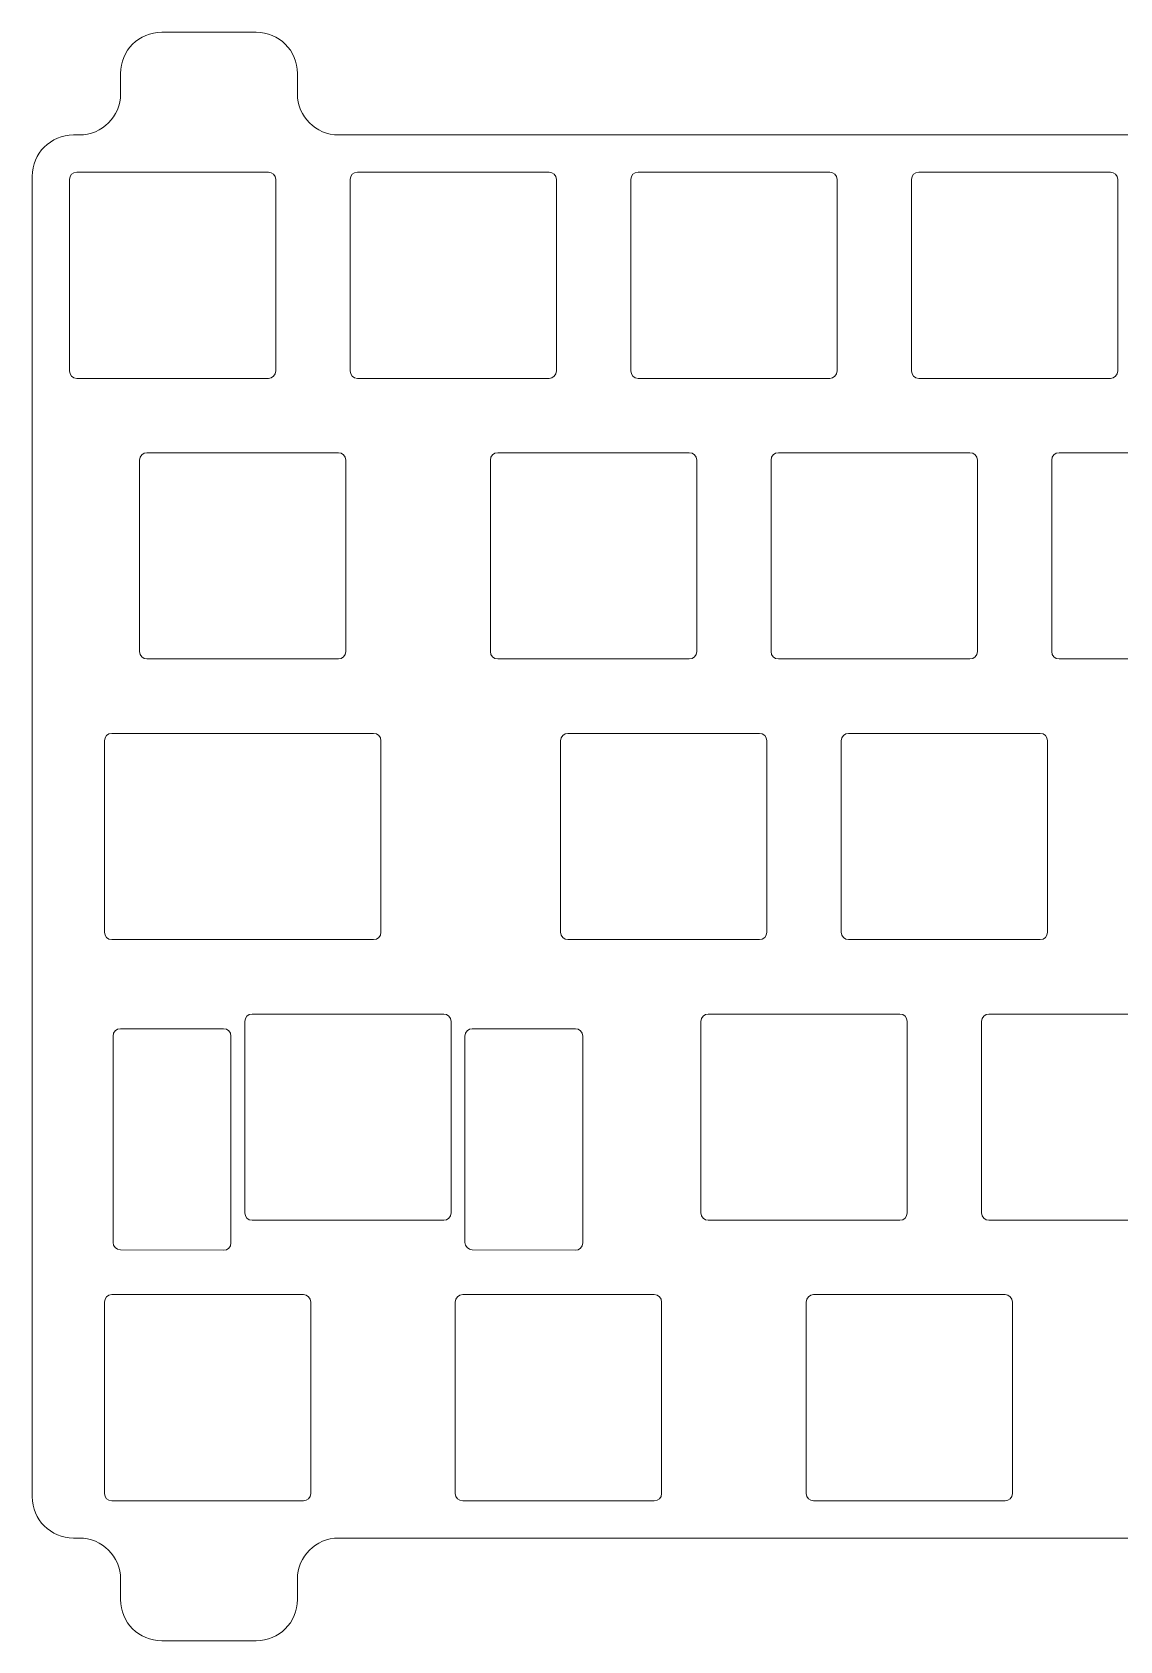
# Model space of a CAD drawing. Extents: x 154 to 459, y 341 to 451.
# Drawn here: x 154.1 to 227.9, y 341.4 to 450.6 of the extents above; entities that cross this region are included whole.
import ezdxf

# ---------------------------------------------------------------- set-up
doc = ezdxf.new("R2010")
doc.units = 0
doc.header["$MEASUREMENT"] = 0

# ---------------------------------------------------------------- blocks, each defined once
blk = doc.blocks.new('block 2')
at = {"color": 7, "lineweight": 9, "true_color": 0xffffff}
blk.add_open_spline([(250.1, 447.8), (250.1, 447.8), (250.1, 446.42), (250.1, 446.42), (250.1, 444.88), (248.85, 443.62), (247.3, 443.62), (247.3, 443.62), (174.9, 443.62), (174.9, 443.62), (173.35, 443.62), (172.1, 444.88), (172.1, 446.42), (172.1, 446.42), (172.1, 447.8), (172.1, 447.8), (172.1, 449.35), (170.85, 450.6), (169.3, 450.6), (169.3, 450.6), (162.9, 450.6), (162.9, 450.6), (161.35, 450.6), (160.1, 449.35), (160.1, 447.8), (160.1, 447.8), (160.1, 446.42), (160.1, 446.42), (160.1, 444.88), (158.85, 443.62), (157.3, 443.62), (157.3, 443.62), (156.9, 443.62), (156.9, 443.62), (155.35, 443.62), (154.1, 442.37), (154.1, 440.82), (154.1, 440.82), (154.1, 351.18), (154.1, 351.18), (154.1, 349.63), (155.35, 348.38), (156.9, 348.38), (156.9, 348.38), (157.3, 348.38), (157.3, 348.38), (158.85, 348.38), (160.1, 347.12), (160.1, 345.58), (160.1, 345.58), (160.1, 344.2), (160.1, 344.2), (160.1, 342.65), (161.35, 341.4), (162.9, 341.4), (162.9, 341.4), (169.3, 341.4), (169.3, 341.4), (170.85, 341.4), (172.1, 342.65), (172.1, 344.2), (172.1, 344.2), (172.1, 345.58), (172.1, 345.58), (172.1, 347.12), (173.35, 348.38), (174.9, 348.38), (174.9, 348.38), (247.3, 348.38), (247.3, 348.38), (248.85, 348.38), (250.1, 347.12), (250.1, 345.58), (250.1, 345.58), (250.1, 344.2), (250.1, 344.2), (250.1, 342.65), (251.35, 341.4), (252.9, 341.4), (252.9, 341.4), (259.3, 341.4), (259.3, 341.4), (260.85, 341.4), (262.1, 342.65), (262.1, 344.2), (262.1, 344.2), (262.1, 345.58), (262.1, 345.58), (262.1, 347.12), (263.35, 348.38), (264.9, 348.38), (264.9, 348.38), (348.1, 348.38), (348.1, 348.38), (349.65, 348.38), (350.9, 347.12), (350.9, 345.58), (350.9, 345.58), (350.9, 344.2), (350.9, 344.2), (350.9, 342.65), (352.15, 341.4), (353.7, 341.4), (353.7, 341.4), (360.1, 341.4), (360.1, 341.4), (361.65, 341.4), (362.9, 342.65), (362.9, 344.2), (362.9, 344.2), (362.9, 345.58), (362.9, 345.58), (362.9, 347.12), (364.15, 348.38), (365.7, 348.38), (365.7, 348.38), (438.1, 348.38), (438.1, 348.38), (439.65, 348.38), (440.9, 347.12), (440.9, 345.58), (440.9, 345.58), (440.9, 344.2), (440.9, 344.2), (440.9, 342.65), (442.15, 341.4), (443.7, 341.4), (443.7, 341.4), (450.1, 341.4), (450.1, 341.4), (451.65, 341.4), (452.9, 342.65), (452.9, 344.2), (452.9, 344.2), (452.9, 345.58), (452.9, 345.58), (452.9, 347.12), (454.15, 348.38), (455.7, 348.38), (455.7, 348.38), (456.1, 348.38), (456.1, 348.38), (457.65, 348.38), (458.9, 349.63), (458.9, 351.18), (458.9, 351.18), (458.9, 440.82), (458.9, 440.82), (458.9, 442.37), (457.65, 443.62), (456.1, 443.62), (456.1, 443.62), (455.7, 443.62), (455.7, 443.62), (454.15, 443.62), (452.9, 444.88), (452.9, 446.42), (452.9, 446.42), (452.9, 447.8), (452.9, 447.8), (452.9, 449.35), (451.65, 450.6), (450.1, 450.6), (450.1, 450.6), (443.7, 450.6), (443.7, 450.6), (442.15, 450.6), (440.9, 449.35), (440.9, 447.8), (440.9, 447.8), (440.9, 446.42), (440.9, 446.42), (440.9, 444.88), (439.65, 443.62), (438.1, 443.62), (438.1, 443.62), (365.7, 443.62), (365.7, 443.62), (364.15, 443.62), (362.9, 444.88), (362.9, 446.42), (362.9, 446.42), (362.9, 447.8), (362.9, 447.8), (362.9, 449.35), (361.65, 450.6), (360.1, 450.6), (360.1, 450.6), (353.7, 450.6), (353.7, 450.6), (352.15, 450.6), (350.9, 449.35), (350.9, 447.8), (350.9, 447.8), (350.9, 446.42), (350.9, 446.42), (350.9, 444.88), (349.65, 443.62), (348.1, 443.62), (348.1, 443.62), (264.9, 443.62), (264.9, 443.62), (263.35, 443.62), (262.1, 444.88), (262.1, 446.42), (262.1, 446.42), (262.1, 447.8), (262.1, 447.8), (262.1, 449.35), (260.85, 450.6), (259.3, 450.6), (259.3, 450.6), (252.9, 450.6), (252.9, 450.6), (251.35, 450.6), (250.1, 449.35), (250.1, 447.8)], degree=3, knots=[0, 0, 0, 0, 1, 1, 1, 2, 2, 2, 3, 3, 3, 4, 4, 4, 5, 5, 5, 6, 6, 6, 7, 7, 7, 8, 8, 8, 9, 9, 9, 10, 10, 10, 11, 11, 11, 12, 12, 12, 13, 13, 13, 14, 14, 14, 15, 15, 15, 16, 16, 16, 17, 17, 17, 18, 18, 18, 19, 19, 19, 20, 20, 20, 21, 21, 21, 22, 22, 22, 23, 23, 23, 24, 24, 24, 25, 25, 25, 26, 26, 26, 27, 27, 27, 28, 28, 28, 29, 29, 29, 30, 30, 30, 31, 31, 31, 32, 32, 32, 33, 33, 33, 34, 34, 34, 35, 35, 35, 36, 36, 36, 37, 37, 37, 38, 38, 38, 39, 39, 39, 40, 40, 40, 41, 41, 41, 42, 42, 42, 43, 43, 43, 44, 44, 44, 45, 45, 45, 46, 46, 46, 47, 47, 47, 48, 48, 48, 49, 49, 49, 50, 50, 50, 51, 51, 51, 52, 52, 52, 53, 53, 53, 54, 54, 54, 55, 55, 55, 56, 56, 56, 57, 57, 57, 58, 58, 58, 59, 59, 59, 60, 60, 60, 61, 61, 61, 62, 62, 62, 63, 63, 63, 64, 64, 64, 65, 65, 65, 66, 66, 66, 67, 67, 67, 68, 68, 68, 69, 69, 69, 70, 70, 70, 71, 71, 71, 72, 72, 72, 72], dxfattribs=at)
blk = doc.blocks.new('block 51')
at = {"color": 7, "lineweight": 9, "true_color": 0xffffff}
blk.add_open_spline([(183.32, 364.9), (183.04, 364.9), (182.82, 364.68), (182.82, 364.4)], degree=3, dxfattribs=at)
blk = doc.blocks.new('block 52')
at = {"color": 7, "lineweight": 9, "true_color": 0xffffff}
blk.add_lwpolyline([(182.82, 364.4), (182.82, 351.4)], dxfattribs=at)
blk = doc.blocks.new('block 53')
at = {"color": 7, "lineweight": 9, "true_color": 0xffffff}
blk.add_open_spline([(182.82, 351.4), (182.82, 351.12), (183.04, 350.9), (183.32, 350.9)], degree=3, dxfattribs=at)
blk = doc.blocks.new('block 54')
at = {"color": 7, "lineweight": 9, "true_color": 0xffffff}
blk.add_lwpolyline([(183.32, 350.9), (196.32, 350.9)], dxfattribs=at)
blk = doc.blocks.new('block 55')
at = {"color": 7, "lineweight": 9, "true_color": 0xffffff}
blk.add_open_spline([(196.32, 350.9), (196.6, 350.9), (196.82, 351.12), (196.82, 351.4)], degree=3, dxfattribs=at)
blk = doc.blocks.new('block 56')
at = {"color": 7, "lineweight": 9, "true_color": 0xffffff}
blk.add_lwpolyline([(196.82, 351.4), (196.82, 364.4)], dxfattribs=at)
blk = doc.blocks.new('block 57')
at = {"color": 7, "lineweight": 9, "true_color": 0xffffff}
blk.add_open_spline([(196.82, 364.4), (196.82, 364.68), (196.6, 364.9), (196.32, 364.9)], degree=3, dxfattribs=at)
blk = doc.blocks.new('block 58')
at = {"color": 7, "lineweight": 9, "true_color": 0xffffff}
blk.add_lwpolyline([(196.32, 364.9), (183.32, 364.9)], dxfattribs=at)
blk = doc.blocks.new('block 107')
at = {"color": 7, "lineweight": 9, "true_color": 0xffffff}
blk.add_open_spline([(199.99, 383.95), (199.71, 383.95), (199.49, 383.73), (199.49, 383.45)], degree=3, dxfattribs=at)
blk = doc.blocks.new('block 108')
at = {"color": 7, "lineweight": 9, "true_color": 0xffffff}
blk.add_lwpolyline([(199.49, 383.45), (199.49, 370.45)], dxfattribs=at)
blk = doc.blocks.new('block 109')
at = {"color": 7, "lineweight": 9, "true_color": 0xffffff}
blk.add_open_spline([(199.49, 370.45), (199.49, 370.17), (199.71, 369.95), (199.99, 369.95)], degree=3, dxfattribs=at)
blk = doc.blocks.new('block 110')
at = {"color": 7, "lineweight": 9, "true_color": 0xffffff}
blk.add_lwpolyline([(199.99, 369.95), (212.99, 369.95)], dxfattribs=at)
blk = doc.blocks.new('block 111')
at = {"color": 7, "lineweight": 9, "true_color": 0xffffff}
blk.add_open_spline([(212.99, 369.95), (213.26, 369.95), (213.49, 370.17), (213.49, 370.45)], degree=3, dxfattribs=at)
blk = doc.blocks.new('block 112')
at = {"color": 7, "lineweight": 9, "true_color": 0xffffff}
blk.add_lwpolyline([(213.49, 370.45), (213.49, 383.45)], dxfattribs=at)
blk = doc.blocks.new('block 113')
at = {"color": 7, "lineweight": 9, "true_color": 0xffffff}
blk.add_open_spline([(213.49, 383.45), (213.49, 383.73), (213.26, 383.95), (212.99, 383.95)], degree=3, dxfattribs=at)
blk = doc.blocks.new('block 114')
at = {"color": 7, "lineweight": 9, "true_color": 0xffffff}
blk.add_lwpolyline([(212.99, 383.95), (199.99, 383.95)], dxfattribs=at)
blk = doc.blocks.new('block 115')
at = {"color": 7, "lineweight": 9, "true_color": 0xffffff}
blk.add_open_spline([(183.97, 382.95), (183.69, 382.95), (183.47, 382.73), (183.47, 382.45)], degree=3, dxfattribs=at)
blk = doc.blocks.new('block 116')
at = {"color": 7, "lineweight": 9, "true_color": 0xffffff}
blk.add_lwpolyline([(183.47, 382.45), (183.47, 368.45)], dxfattribs=at)
blk = doc.blocks.new('block 117')
at = {"color": 7, "lineweight": 9, "true_color": 0xffffff}
blk.add_open_spline([(183.47, 368.45), (183.47, 368.17), (183.69, 367.95), (183.97, 367.95)], degree=3, dxfattribs=at)
blk = doc.blocks.new('block 118')
at = {"color": 7, "lineweight": 9, "true_color": 0xffffff}
blk.add_lwpolyline([(183.97, 367.95), (190.97, 367.91)], dxfattribs=at)
blk = doc.blocks.new('block 119')
at = {"color": 7, "lineweight": 9, "true_color": 0xffffff}
blk.add_open_spline([(190.97, 367.91), (191.25, 367.91), (191.47, 368.14), (191.47, 368.41)], degree=3, dxfattribs=at)
blk = doc.blocks.new('block 120')
at = {"color": 7, "lineweight": 9, "true_color": 0xffffff}
blk.add_lwpolyline([(191.47, 368.41), (191.47, 382.45)], dxfattribs=at)
blk = doc.blocks.new('block 121')
at = {"color": 7, "lineweight": 9, "true_color": 0xffffff}
blk.add_open_spline([(191.47, 382.45), (191.47, 382.73), (191.25, 382.95), (190.97, 382.95)], degree=3, dxfattribs=at)
blk = doc.blocks.new('block 122')
at = {"color": 7, "lineweight": 9, "true_color": 0xffffff}
blk.add_lwpolyline([(190.97, 382.95), (183.97, 382.95)], dxfattribs=at)
blk = doc.blocks.new('block 179')
at = {"color": 7, "lineweight": 9, "true_color": 0xffffff}
blk.add_open_spline([(190.46, 403), (190.19, 403), (189.96, 402.78), (189.96, 402.5)], degree=3, dxfattribs=at)
blk = doc.blocks.new('block 180')
at = {"color": 7, "lineweight": 9, "true_color": 0xffffff}
blk.add_lwpolyline([(189.96, 402.5), (189.96, 389.5)], dxfattribs=at)
blk = doc.blocks.new('block 181')
at = {"color": 7, "lineweight": 9, "true_color": 0xffffff}
blk.add_open_spline([(189.96, 389.5), (189.96, 389.22), (190.19, 389), (190.46, 389)], degree=3, dxfattribs=at)
blk = doc.blocks.new('block 182')
at = {"color": 7, "lineweight": 9, "true_color": 0xffffff}
blk.add_lwpolyline([(190.46, 389), (203.46, 389)], dxfattribs=at)
blk = doc.blocks.new('block 183')
at = {"color": 7, "lineweight": 9, "true_color": 0xffffff}
blk.add_open_spline([(203.46, 389), (203.74, 389), (203.96, 389.22), (203.96, 389.5)], degree=3, dxfattribs=at)
blk = doc.blocks.new('block 184')
at = {"color": 7, "lineweight": 9, "true_color": 0xffffff}
blk.add_lwpolyline([(203.96, 389.5), (203.96, 402.5)], dxfattribs=at)
blk = doc.blocks.new('block 185')
at = {"color": 7, "lineweight": 9, "true_color": 0xffffff}
blk.add_open_spline([(203.96, 402.5), (203.96, 402.78), (203.74, 403), (203.46, 403)], degree=3, dxfattribs=at)
blk = doc.blocks.new('block 186')
at = {"color": 7, "lineweight": 9, "true_color": 0xffffff}
blk.add_lwpolyline([(203.46, 403), (190.46, 403)], dxfattribs=at)
blk = doc.blocks.new('block 235')
at = {"color": 7, "lineweight": 9, "true_color": 0xffffff}
blk.add_open_spline([(204.75, 422.05), (204.47, 422.05), (204.25, 421.83), (204.25, 421.55)], degree=3, dxfattribs=at)
blk = doc.blocks.new('block 236')
at = {"color": 7, "lineweight": 9, "true_color": 0xffffff}
blk.add_lwpolyline([(204.25, 421.55), (204.25, 408.55)], dxfattribs=at)
blk = doc.blocks.new('block 237')
at = {"color": 7, "lineweight": 9, "true_color": 0xffffff}
blk.add_open_spline([(204.25, 408.55), (204.25, 408.27), (204.47, 408.05), (204.75, 408.05)], degree=3, dxfattribs=at)
blk = doc.blocks.new('block 238')
at = {"color": 7, "lineweight": 9, "true_color": 0xffffff}
blk.add_lwpolyline([(204.75, 408.05), (217.75, 408.05)], dxfattribs=at)
blk = doc.blocks.new('block 239')
at = {"color": 7, "lineweight": 9, "true_color": 0xffffff}
blk.add_open_spline([(217.75, 408.05), (218.03, 408.05), (218.25, 408.27), (218.25, 408.55)], degree=3, dxfattribs=at)
blk = doc.blocks.new('block 240')
at = {"color": 7, "lineweight": 9, "true_color": 0xffffff}
blk.add_lwpolyline([(218.25, 408.55), (218.25, 421.55)], dxfattribs=at)
blk = doc.blocks.new('block 241')
at = {"color": 7, "lineweight": 9, "true_color": 0xffffff}
blk.add_open_spline([(218.25, 421.55), (218.25, 421.83), (218.03, 422.05), (217.75, 422.05)], degree=3, dxfattribs=at)
blk = doc.blocks.new('block 242')
at = {"color": 7, "lineweight": 9, "true_color": 0xffffff}
blk.add_lwpolyline([(217.75, 422.05), (204.75, 422.05)], dxfattribs=at)
blk = doc.blocks.new('block 243')
at = {"color": 7, "lineweight": 9, "true_color": 0xffffff}
blk.add_open_spline([(161.89, 422.05), (161.61, 422.05), (161.39, 421.83), (161.39, 421.55)], degree=3, dxfattribs=at)
blk = doc.blocks.new('block 244')
at = {"color": 7, "lineweight": 9, "true_color": 0xffffff}
blk.add_lwpolyline([(161.39, 421.55), (161.39, 408.55)], dxfattribs=at)
blk = doc.blocks.new('block 245')
at = {"color": 7, "lineweight": 9, "true_color": 0xffffff}
blk.add_open_spline([(161.39, 408.55), (161.39, 408.27), (161.61, 408.05), (161.89, 408.05)], degree=3, dxfattribs=at)
blk = doc.blocks.new('block 246')
at = {"color": 7, "lineweight": 9, "true_color": 0xffffff}
blk.add_lwpolyline([(161.89, 408.05), (174.89, 408.05)], dxfattribs=at)
blk = doc.blocks.new('block 247')
at = {"color": 7, "lineweight": 9, "true_color": 0xffffff}
blk.add_open_spline([(174.89, 408.05), (175.16, 408.05), (175.39, 408.27), (175.39, 408.55)], degree=3, dxfattribs=at)
blk = doc.blocks.new('block 248')
at = {"color": 7, "lineweight": 9, "true_color": 0xffffff}
blk.add_lwpolyline([(175.39, 408.55), (175.39, 421.55)], dxfattribs=at)
blk = doc.blocks.new('block 249')
at = {"color": 7, "lineweight": 9, "true_color": 0xffffff}
blk.add_open_spline([(175.39, 421.55), (175.39, 421.83), (175.16, 422.05), (174.89, 422.05)], degree=3, dxfattribs=at)
blk = doc.blocks.new('block 250')
at = {"color": 7, "lineweight": 9, "true_color": 0xffffff}
blk.add_lwpolyline([(174.89, 422.05), (161.89, 422.05)], dxfattribs=at)
blk = doc.blocks.new('block 303')
at = {"color": 7, "lineweight": 9, "true_color": 0xffffff}
blk.add_open_spline([(214.28, 441.1), (214, 441.1), (213.78, 440.88), (213.78, 440.6)], degree=3, dxfattribs=at)
blk = doc.blocks.new('block 304')
at = {"color": 7, "lineweight": 9, "true_color": 0xffffff}
blk.add_lwpolyline([(213.78, 440.6), (213.78, 427.6)], dxfattribs=at)
blk = doc.blocks.new('block 305')
at = {"color": 7, "lineweight": 9, "true_color": 0xffffff}
blk.add_open_spline([(213.78, 427.6), (213.78, 427.32), (214, 427.1), (214.28, 427.1)], degree=3, dxfattribs=at)
blk = doc.blocks.new('block 306')
at = {"color": 7, "lineweight": 9, "true_color": 0xffffff}
blk.add_lwpolyline([(214.28, 427.1), (227.28, 427.1)], dxfattribs=at)
blk = doc.blocks.new('block 307')
at = {"color": 7, "lineweight": 9, "true_color": 0xffffff}
blk.add_open_spline([(227.28, 427.1), (227.55, 427.1), (227.78, 427.32), (227.78, 427.6)], degree=3, dxfattribs=at)
blk = doc.blocks.new('block 308')
at = {"color": 7, "lineweight": 9, "true_color": 0xffffff}
blk.add_lwpolyline([(227.78, 427.6), (227.78, 440.6)], dxfattribs=at)
blk = doc.blocks.new('block 309')
at = {"color": 7, "lineweight": 9, "true_color": 0xffffff}
blk.add_open_spline([(227.78, 440.6), (227.78, 440.88), (227.55, 441.1), (227.28, 441.1)], degree=3, dxfattribs=at)
blk = doc.blocks.new('block 310')
at = {"color": 7, "lineweight": 9, "true_color": 0xffffff}
blk.add_lwpolyline([(227.28, 441.1), (214.28, 441.1)], dxfattribs=at)
blk = doc.blocks.new('block 311')
at = {"color": 7, "lineweight": 9, "true_color": 0xffffff}
blk.add_open_spline([(176.18, 441.1), (175.9, 441.1), (175.68, 440.88), (175.68, 440.6)], degree=3, dxfattribs=at)
blk = doc.blocks.new('block 312')
at = {"color": 7, "lineweight": 9, "true_color": 0xffffff}
blk.add_lwpolyline([(175.68, 440.6), (175.68, 427.6)], dxfattribs=at)
blk = doc.blocks.new('block 313')
at = {"color": 7, "lineweight": 9, "true_color": 0xffffff}
blk.add_open_spline([(175.68, 427.6), (175.68, 427.32), (175.9, 427.1), (176.18, 427.1)], degree=3, dxfattribs=at)
blk = doc.blocks.new('block 314')
at = {"color": 7, "lineweight": 9, "true_color": 0xffffff}
blk.add_lwpolyline([(176.18, 427.1), (189.18, 427.1)], dxfattribs=at)
blk = doc.blocks.new('block 315')
at = {"color": 7, "lineweight": 9, "true_color": 0xffffff}
blk.add_open_spline([(189.18, 427.1), (189.45, 427.1), (189.68, 427.32), (189.68, 427.6)], degree=3, dxfattribs=at)
blk = doc.blocks.new('block 316')
at = {"color": 7, "lineweight": 9, "true_color": 0xffffff}
blk.add_lwpolyline([(189.68, 427.6), (189.68, 440.6)], dxfattribs=at)
blk = doc.blocks.new('block 317')
at = {"color": 7, "lineweight": 9, "true_color": 0xffffff}
blk.add_open_spline([(189.68, 440.6), (189.68, 440.88), (189.45, 441.1), (189.18, 441.1)], degree=3, dxfattribs=at)
blk = doc.blocks.new('block 318')
at = {"color": 7, "lineweight": 9, "true_color": 0xffffff}
blk.add_lwpolyline([(189.18, 441.1), (176.18, 441.1)], dxfattribs=at)
blk = doc.blocks.new('block 319')
at = {"color": 7, "lineweight": 9, "true_color": 0xffffff}
blk.add_open_spline([(157.13, 441.1), (156.85, 441.1), (156.63, 440.88), (156.63, 440.6)], degree=3, dxfattribs=at)
blk = doc.blocks.new('block 320')
at = {"color": 7, "lineweight": 9, "true_color": 0xffffff}
blk.add_lwpolyline([(156.63, 440.6), (156.63, 427.6)], dxfattribs=at)
blk = doc.blocks.new('block 321')
at = {"color": 7, "lineweight": 9, "true_color": 0xffffff}
blk.add_open_spline([(156.63, 427.6), (156.63, 427.32), (156.85, 427.1), (157.13, 427.1)], degree=3, dxfattribs=at)
blk = doc.blocks.new('block 322')
at = {"color": 7, "lineweight": 9, "true_color": 0xffffff}
blk.add_lwpolyline([(157.13, 427.1), (170.13, 427.1)], dxfattribs=at)
blk = doc.blocks.new('block 323')
at = {"color": 7, "lineweight": 9, "true_color": 0xffffff}
blk.add_open_spline([(170.13, 427.1), (170.4, 427.1), (170.63, 427.32), (170.63, 427.6)], degree=3, dxfattribs=at)
blk = doc.blocks.new('block 324')
at = {"color": 7, "lineweight": 9, "true_color": 0xffffff}
blk.add_lwpolyline([(170.63, 427.6), (170.63, 440.6)], dxfattribs=at)
blk = doc.blocks.new('block 325')
at = {"color": 7, "lineweight": 9, "true_color": 0xffffff}
blk.add_open_spline([(170.63, 440.6), (170.63, 440.88), (170.4, 441.1), (170.13, 441.1)], degree=3, dxfattribs=at)
blk = doc.blocks.new('block 326')
at = {"color": 7, "lineweight": 9, "true_color": 0xffffff}
blk.add_lwpolyline([(170.13, 441.1), (157.13, 441.1)], dxfattribs=at)
blk = doc.blocks.new('block 327')
at = {"color": 7, "lineweight": 9, "true_color": 0xffffff}
blk.add_open_spline([(195.23, 441.1), (194.95, 441.1), (194.73, 440.88), (194.73, 440.6)], degree=3, dxfattribs=at)
blk = doc.blocks.new('block 328')
at = {"color": 7, "lineweight": 9, "true_color": 0xffffff}
blk.add_lwpolyline([(194.73, 440.6), (194.73, 427.6)], dxfattribs=at)
blk = doc.blocks.new('block 329')
at = {"color": 7, "lineweight": 9, "true_color": 0xffffff}
blk.add_open_spline([(194.73, 427.6), (194.73, 427.32), (194.95, 427.1), (195.23, 427.1)], degree=3, dxfattribs=at)
blk = doc.blocks.new('block 330')
at = {"color": 7, "lineweight": 9, "true_color": 0xffffff}
blk.add_lwpolyline([(195.23, 427.1), (208.23, 427.1)], dxfattribs=at)
blk = doc.blocks.new('block 331')
at = {"color": 7, "lineweight": 9, "true_color": 0xffffff}
blk.add_open_spline([(208.23, 427.1), (208.5, 427.1), (208.73, 427.32), (208.73, 427.6)], degree=3, dxfattribs=at)
blk = doc.blocks.new('block 332')
at = {"color": 7, "lineweight": 9, "true_color": 0xffffff}
blk.add_lwpolyline([(208.73, 427.6), (208.73, 440.6)], dxfattribs=at)
blk = doc.blocks.new('block 333')
at = {"color": 7, "lineweight": 9, "true_color": 0xffffff}
blk.add_open_spline([(208.73, 440.6), (208.73, 440.88), (208.5, 441.1), (208.23, 441.1)], degree=3, dxfattribs=at)
blk = doc.blocks.new('block 334')
at = {"color": 7, "lineweight": 9, "true_color": 0xffffff}
blk.add_lwpolyline([(208.23, 441.1), (195.23, 441.1)], dxfattribs=at)
blk = doc.blocks.new('block 383')
at = {"color": 7, "lineweight": 9, "true_color": 0xffffff}
blk.add_open_spline([(185.7, 422.05), (185.42, 422.05), (185.2, 421.83), (185.2, 421.55)], degree=3, dxfattribs=at)
blk = doc.blocks.new('block 384')
at = {"color": 7, "lineweight": 9, "true_color": 0xffffff}
blk.add_lwpolyline([(185.2, 421.55), (185.2, 408.55)], dxfattribs=at)
blk = doc.blocks.new('block 385')
at = {"color": 7, "lineweight": 9, "true_color": 0xffffff}
blk.add_open_spline([(185.2, 408.55), (185.2, 408.27), (185.42, 408.05), (185.7, 408.05)], degree=3, dxfattribs=at)
blk = doc.blocks.new('block 386')
at = {"color": 7, "lineweight": 9, "true_color": 0xffffff}
blk.add_lwpolyline([(185.7, 408.05), (198.7, 408.05)], dxfattribs=at)
blk = doc.blocks.new('block 387')
at = {"color": 7, "lineweight": 9, "true_color": 0xffffff}
blk.add_open_spline([(198.7, 408.05), (198.98, 408.05), (199.2, 408.27), (199.2, 408.55)], degree=3, dxfattribs=at)
blk = doc.blocks.new('block 388')
at = {"color": 7, "lineweight": 9, "true_color": 0xffffff}
blk.add_lwpolyline([(199.2, 408.55), (199.2, 421.55)], dxfattribs=at)
blk = doc.blocks.new('block 389')
at = {"color": 7, "lineweight": 9, "true_color": 0xffffff}
blk.add_open_spline([(199.2, 421.55), (199.2, 421.83), (198.98, 422.05), (198.7, 422.05)], degree=3, dxfattribs=at)
blk = doc.blocks.new('block 390')
at = {"color": 7, "lineweight": 9, "true_color": 0xffffff}
blk.add_lwpolyline([(198.7, 422.05), (185.7, 422.05)], dxfattribs=at)
blk = doc.blocks.new('block 391')
at = {"color": 7, "lineweight": 9, "true_color": 0xffffff}
blk.add_open_spline([(223.8, 422.05), (223.52, 422.05), (223.3, 421.83), (223.3, 421.55)], degree=3, dxfattribs=at)
blk = doc.blocks.new('block 392')
at = {"color": 7, "lineweight": 9, "true_color": 0xffffff}
blk.add_lwpolyline([(223.3, 421.55), (223.3, 408.55)], dxfattribs=at)
blk = doc.blocks.new('block 393')
at = {"color": 7, "lineweight": 9, "true_color": 0xffffff}
blk.add_open_spline([(223.3, 408.55), (223.3, 408.27), (223.52, 408.05), (223.8, 408.05)], degree=3, dxfattribs=at)
blk = doc.blocks.new('block 394')
at = {"color": 7, "lineweight": 9, "true_color": 0xffffff}
blk.add_lwpolyline([(223.8, 408.05), (236.8, 408.05)], dxfattribs=at)
blk = doc.blocks.new('block 398')
at = {"color": 7, "lineweight": 9, "true_color": 0xffffff}
blk.add_lwpolyline([(236.8, 422.05), (223.8, 422.05)], dxfattribs=at)
blk = doc.blocks.new('block 439')
at = {"color": 7, "lineweight": 9, "true_color": 0xffffff}
blk.add_open_spline([(159.51, 403), (159.23, 403), (159.01, 402.78), (159.01, 402.5)], degree=3, dxfattribs=at)
blk = doc.blocks.new('block 440')
at = {"color": 7, "lineweight": 9, "true_color": 0xffffff}
blk.add_lwpolyline([(159.01, 402.5), (159.01, 389.5)], dxfattribs=at)
blk = doc.blocks.new('block 441')
at = {"color": 7, "lineweight": 9, "true_color": 0xffffff}
blk.add_open_spline([(159.01, 389.5), (159.01, 389.22), (159.23, 389), (159.51, 389)], degree=3, dxfattribs=at)
blk = doc.blocks.new('block 442')
at = {"color": 7, "lineweight": 9, "true_color": 0xffffff}
blk.add_lwpolyline([(159.51, 389), (177.27, 389)], dxfattribs=at)
blk = doc.blocks.new('block 443')
at = {"color": 7, "lineweight": 9, "true_color": 0xffffff}
blk.add_open_spline([(177.27, 389), (177.55, 389), (177.77, 389.22), (177.77, 389.5)], degree=3, dxfattribs=at)
blk = doc.blocks.new('block 444')
at = {"color": 7, "lineweight": 9, "true_color": 0xffffff}
blk.add_lwpolyline([(177.77, 389.5), (177.77, 402.5)], dxfattribs=at)
blk = doc.blocks.new('block 445')
at = {"color": 7, "lineweight": 9, "true_color": 0xffffff}
blk.add_open_spline([(177.77, 402.5), (177.77, 402.78), (177.55, 403), (177.27, 403)], degree=3, dxfattribs=at)
blk = doc.blocks.new('block 446')
at = {"color": 7, "lineweight": 9, "true_color": 0xffffff}
blk.add_lwpolyline([(177.27, 403), (159.51, 403)], dxfattribs=at)
blk = doc.blocks.new('block 447')
at = {"color": 7, "lineweight": 9, "true_color": 0xffffff}
blk.add_open_spline([(209.51, 403), (209.24, 403), (209.01, 402.78), (209.01, 402.5)], degree=3, dxfattribs=at)
blk = doc.blocks.new('block 448')
at = {"color": 7, "lineweight": 9, "true_color": 0xffffff}
blk.add_lwpolyline([(209.01, 402.5), (209.01, 389.5)], dxfattribs=at)
blk = doc.blocks.new('block 449')
at = {"color": 7, "lineweight": 9, "true_color": 0xffffff}
blk.add_open_spline([(209.01, 389.5), (209.01, 389.22), (209.24, 389), (209.51, 389)], degree=3, dxfattribs=at)
blk = doc.blocks.new('block 450')
at = {"color": 7, "lineweight": 9, "true_color": 0xffffff}
blk.add_lwpolyline([(209.51, 389), (222.51, 389)], dxfattribs=at)
blk = doc.blocks.new('block 451')
at = {"color": 7, "lineweight": 9, "true_color": 0xffffff}
blk.add_open_spline([(222.51, 389), (222.79, 389), (223.01, 389.22), (223.01, 389.5)], degree=3, dxfattribs=at)
blk = doc.blocks.new('block 452')
at = {"color": 7, "lineweight": 9, "true_color": 0xffffff}
blk.add_lwpolyline([(223.01, 389.5), (223.01, 402.5)], dxfattribs=at)
blk = doc.blocks.new('block 453')
at = {"color": 7, "lineweight": 9, "true_color": 0xffffff}
blk.add_open_spline([(223.01, 402.5), (223.01, 402.78), (222.79, 403), (222.51, 403)], degree=3, dxfattribs=at)
blk = doc.blocks.new('block 454')
at = {"color": 7, "lineweight": 9, "true_color": 0xffffff}
blk.add_lwpolyline([(222.51, 403), (209.51, 403)], dxfattribs=at)
blk = doc.blocks.new('block 503')
at = {"color": 7, "lineweight": 9, "true_color": 0xffffff}
blk.add_open_spline([(169.03, 383.95), (168.76, 383.95), (168.53, 383.73), (168.53, 383.45)], degree=3, dxfattribs=at)
blk = doc.blocks.new('block 504')
at = {"color": 7, "lineweight": 9, "true_color": 0xffffff}
blk.add_lwpolyline([(168.53, 383.45), (168.53, 370.45)], dxfattribs=at)
blk = doc.blocks.new('block 505')
at = {"color": 7, "lineweight": 9, "true_color": 0xffffff}
blk.add_open_spline([(168.53, 370.45), (168.53, 370.17), (168.76, 369.95), (169.03, 369.95)], degree=3, dxfattribs=at)
blk = doc.blocks.new('block 506')
at = {"color": 7, "lineweight": 9, "true_color": 0xffffff}
blk.add_lwpolyline([(169.03, 369.95), (182.03, 369.95)], dxfattribs=at)
blk = doc.blocks.new('block 507')
at = {"color": 7, "lineweight": 9, "true_color": 0xffffff}
blk.add_open_spline([(182.03, 369.95), (182.31, 369.95), (182.53, 370.17), (182.53, 370.45)], degree=3, dxfattribs=at)
blk = doc.blocks.new('block 508')
at = {"color": 7, "lineweight": 9, "true_color": 0xffffff}
blk.add_lwpolyline([(182.53, 370.45), (182.53, 383.45)], dxfattribs=at)
blk = doc.blocks.new('block 509')
at = {"color": 7, "lineweight": 9, "true_color": 0xffffff}
blk.add_open_spline([(182.53, 383.45), (182.53, 383.73), (182.31, 383.95), (182.03, 383.95)], degree=3, dxfattribs=at)
blk = doc.blocks.new('block 510')
at = {"color": 7, "lineweight": 9, "true_color": 0xffffff}
blk.add_lwpolyline([(182.03, 383.95), (169.03, 383.95)], dxfattribs=at)
blk = doc.blocks.new('block 511')
at = {"color": 7, "lineweight": 9, "true_color": 0xffffff}
blk.add_open_spline([(160.09, 382.95), (159.82, 382.95), (159.59, 382.73), (159.59, 382.45)], degree=3, dxfattribs=at)
blk = doc.blocks.new('block 512')
at = {"color": 7, "lineweight": 9, "true_color": 0xffffff}
blk.add_lwpolyline([(159.59, 382.45), (159.59, 368.45)], dxfattribs=at)
blk = doc.blocks.new('block 513')
at = {"color": 7, "lineweight": 9, "true_color": 0xffffff}
blk.add_open_spline([(159.59, 368.45), (159.59, 368.17), (159.82, 367.95), (160.09, 367.95)], degree=3, dxfattribs=at)
blk = doc.blocks.new('block 514')
at = {"color": 7, "lineweight": 9, "true_color": 0xffffff}
blk.add_lwpolyline([(160.09, 367.95), (167.09, 367.91)], dxfattribs=at)
blk = doc.blocks.new('block 515')
at = {"color": 7, "lineweight": 9, "true_color": 0xffffff}
blk.add_open_spline([(167.09, 367.91), (167.37, 367.91), (167.59, 368.14), (167.59, 368.41)], degree=3, dxfattribs=at)
blk = doc.blocks.new('block 516')
at = {"color": 7, "lineweight": 9, "true_color": 0xffffff}
blk.add_lwpolyline([(167.59, 368.41), (167.59, 382.45)], dxfattribs=at)
blk = doc.blocks.new('block 517')
at = {"color": 7, "lineweight": 9, "true_color": 0xffffff}
blk.add_open_spline([(167.59, 382.45), (167.59, 382.73), (167.37, 382.95), (167.09, 382.95)], degree=3, dxfattribs=at)
blk = doc.blocks.new('block 518')
at = {"color": 7, "lineweight": 9, "true_color": 0xffffff}
blk.add_lwpolyline([(167.09, 382.95), (160.09, 382.95)], dxfattribs=at)
blk = doc.blocks.new('block 519')
at = {"color": 7, "lineweight": 9, "true_color": 0xffffff}
blk.add_open_spline([(219.04, 383.95), (218.76, 383.95), (218.54, 383.73), (218.54, 383.45)], degree=3, dxfattribs=at)
blk = doc.blocks.new('block 520')
at = {"color": 7, "lineweight": 9, "true_color": 0xffffff}
blk.add_lwpolyline([(218.54, 383.45), (218.54, 370.45)], dxfattribs=at)
blk = doc.blocks.new('block 521')
at = {"color": 7, "lineweight": 9, "true_color": 0xffffff}
blk.add_open_spline([(218.54, 370.45), (218.54, 370.17), (218.76, 369.95), (219.04, 369.95)], degree=3, dxfattribs=at)
blk = doc.blocks.new('block 522')
at = {"color": 7, "lineweight": 9, "true_color": 0xffffff}
blk.add_lwpolyline([(219.04, 369.95), (232.04, 369.95)], dxfattribs=at)
blk = doc.blocks.new('block 526')
at = {"color": 7, "lineweight": 9, "true_color": 0xffffff}
blk.add_lwpolyline([(232.04, 383.95), (219.04, 383.95)], dxfattribs=at)
blk = doc.blocks.new('block 567')
at = {"color": 7, "lineweight": 9, "true_color": 0xffffff}
blk.add_open_spline([(159.51, 364.9), (159.23, 364.9), (159.01, 364.68), (159.01, 364.4)], degree=3, dxfattribs=at)
blk = doc.blocks.new('block 568')
at = {"color": 7, "lineweight": 9, "true_color": 0xffffff}
blk.add_lwpolyline([(159.01, 364.4), (159.01, 351.4)], dxfattribs=at)
blk = doc.blocks.new('block 569')
at = {"color": 7, "lineweight": 9, "true_color": 0xffffff}
blk.add_open_spline([(159.01, 351.4), (159.01, 351.12), (159.23, 350.9), (159.51, 350.9)], degree=3, dxfattribs=at)
blk = doc.blocks.new('block 570')
at = {"color": 7, "lineweight": 9, "true_color": 0xffffff}
blk.add_lwpolyline([(159.51, 350.9), (172.51, 350.9)], dxfattribs=at)
blk = doc.blocks.new('block 571')
at = {"color": 7, "lineweight": 9, "true_color": 0xffffff}
blk.add_open_spline([(172.51, 350.9), (172.78, 350.9), (173.01, 351.12), (173.01, 351.4)], degree=3, dxfattribs=at)
blk = doc.blocks.new('block 572')
at = {"color": 7, "lineweight": 9, "true_color": 0xffffff}
blk.add_lwpolyline([(173.01, 351.4), (173.01, 364.4)], dxfattribs=at)
blk = doc.blocks.new('block 573')
at = {"color": 7, "lineweight": 9, "true_color": 0xffffff}
blk.add_open_spline([(173.01, 364.4), (173.01, 364.68), (172.78, 364.9), (172.51, 364.9)], degree=3, dxfattribs=at)
blk = doc.blocks.new('block 574')
at = {"color": 7, "lineweight": 9, "true_color": 0xffffff}
blk.add_lwpolyline([(172.51, 364.9), (159.51, 364.9)], dxfattribs=at)
blk = doc.blocks.new('block 575')
at = {"color": 7, "lineweight": 9, "true_color": 0xffffff}
blk.add_open_spline([(207.13, 364.9), (206.86, 364.9), (206.63, 364.68), (206.63, 364.4)], degree=3, dxfattribs=at)
blk = doc.blocks.new('block 576')
at = {"color": 7, "lineweight": 9, "true_color": 0xffffff}
blk.add_lwpolyline([(206.63, 364.4), (206.63, 351.4)], dxfattribs=at)
blk = doc.blocks.new('block 577')
at = {"color": 7, "lineweight": 9, "true_color": 0xffffff}
blk.add_open_spline([(206.63, 351.4), (206.63, 351.12), (206.86, 350.9), (207.13, 350.9)], degree=3, dxfattribs=at)
blk = doc.blocks.new('block 578')
at = {"color": 7, "lineweight": 9, "true_color": 0xffffff}
blk.add_lwpolyline([(207.13, 350.9), (220.13, 350.9)], dxfattribs=at)
blk = doc.blocks.new('block 579')
at = {"color": 7, "lineweight": 9, "true_color": 0xffffff}
blk.add_open_spline([(220.13, 350.9), (220.41, 350.9), (220.63, 351.12), (220.63, 351.4)], degree=3, dxfattribs=at)
blk = doc.blocks.new('block 580')
at = {"color": 7, "lineweight": 9, "true_color": 0xffffff}
blk.add_lwpolyline([(220.63, 351.4), (220.63, 364.4)], dxfattribs=at)
blk = doc.blocks.new('block 581')
at = {"color": 7, "lineweight": 9, "true_color": 0xffffff}
blk.add_open_spline([(220.63, 364.4), (220.63, 364.68), (220.41, 364.9), (220.13, 364.9)], degree=3, dxfattribs=at)
blk = doc.blocks.new('block 582')
at = {"color": 7, "lineweight": 9, "true_color": 0xffffff}
blk.add_lwpolyline([(220.13, 364.9), (207.13, 364.9)], dxfattribs=at)

msp = doc.modelspace()

# ---------------------------------------------------------------- block references
for name in ['block 2', 'block 319', 'block 320', 'block 326', 'block 325', 'block 324', 'block 311', 'block 312', 'block 318', 'block 317', 'block 316', 'block 327', 'block 328', 'block 334', 'block 333', 'block 332', 'block 303', 'block 304', 'block 310', 'block 309', 'block 308', 'block 321', 'block 322', 'block 323', 'block 313', 'block 314', 'block 315', 'block 329', 'block 330', 'block 331', 'block 305', 'block 306', 'block 307', 'block 243', 'block 244', 'block 250', 'block 249', 'block 248', 'block 383', 'block 384', 'block 390', 'block 389', 'block 388', 'block 235', 'block 236', 'block 242', 'block 241', 'block 240', 'block 391', 'block 392', 'block 398', 'block 245', 'block 247', 'block 385', 'block 387', 'block 237', 'block 239', 'block 393', 'block 246', 'block 386', 'block 238', 'block 394', 'block 439', 'block 446', 'block 445', 'block 179', 'block 186', 'block 185', 'block 447', 'block 454', 'block 453', 'block 440', 'block 444', 'block 180', 'block 184', 'block 448', 'block 452', 'block 441', 'block 442', 'block 443', 'block 181', 'block 182', 'block 183', 'block 449', 'block 450', 'block 451', 'block 503', 'block 504', 'block 510', 'block 509', 'block 508', 'block 107', 'block 108', 'block 114', 'block 113', 'block 112', 'block 519', 'block 520', 'block 526', 'block 511', 'block 512', 'block 518', 'block 517', 'block 516', 'block 115', 'block 116', 'block 122', 'block 121', 'block 120', 'block 505', 'block 507', 'block 109', 'block 111', 'block 521', 'block 506', 'block 110', 'block 522', 'block 513', 'block 515', 'block 117', 'block 119', 'block 514', 'block 118', 'block 567', 'block 574', 'block 573', 'block 51', 'block 58', 'block 57', 'block 575', 'block 582', 'block 581', 'block 568', 'block 572', 'block 52', 'block 56', 'block 576', 'block 580', 'block 569', 'block 570', 'block 571', 'block 53', 'block 54', 'block 55', 'block 577', 'block 578', 'block 579']:
    msp.add_blockref(name, (0, 0))

doc.saveas('drawing.dxf')
